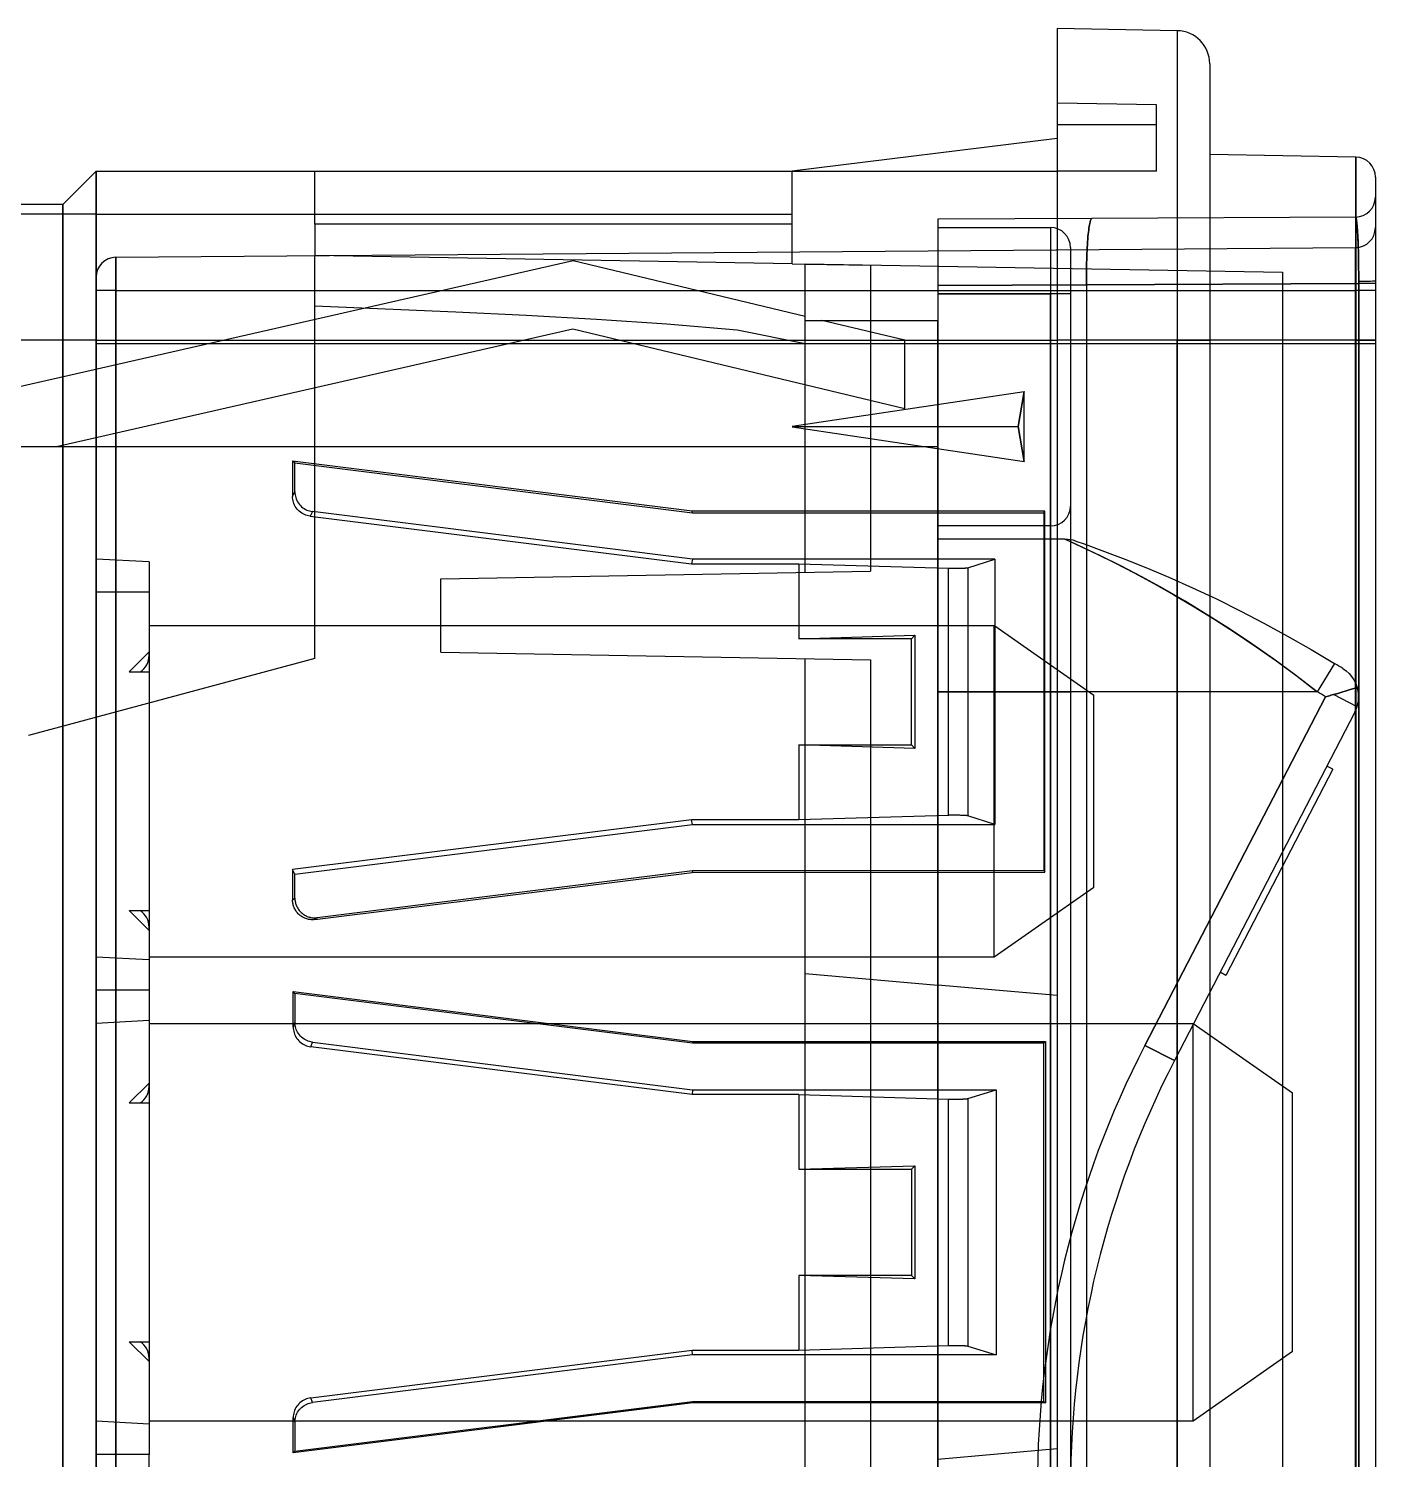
# Model space of a CAD drawing. Header units: millimetres. Extents: x -51.9 to 4.8, y -18 to 18.
# Drawn here: x -15.52 to 4.8, y -3.58 to 18 of the extents above; entities that cross this region are included whole.
import ezdxf

# ---------------------------------------------------------------- set-up
doc = ezdxf.new("R2010")
doc.units = ezdxf.units.MM
doc.layers.add('MAIN-1', color=7, linetype='Continuous')
doc.layers.add('MAIN-2', color=7, linetype='Continuous')

msp = doc.modelspace()

# ---------------------------------------------------------------- linework, layer by layer
at = {"layer": 'MAIN-1'}
for p, q in [((0, 18), (0, 13.3)), ((1.809, 17.968), (0, 18)), ((1.809, 17.968), (1.809, 13.3)), ((2.3, 17.469), (2.3, 13.3)), ((-4, 15.855), (0, 16.35)), ((4.505, 16.062), (2.3, 16.1)), ((4.505, 13.3), (4.505, 16.062)), ((-14.5, 15.85), (-15, 15.35)), ((-14.5, 15.85), (-14.5, 13.3)), ((-14.5, 15.85), (0, 15.85)), ((4.8, 15.762), (4.8, 13.3)), ((-15, 15.35), (-16, 15.35)), ((-15, 13.3), (-15, 15.35)), ((-15, 13.3), (-16, 13.3)), ((-15, -13.3), (-15, 13.3)), ((-14.5, 13.3), (-15, 13.3)), ((-14.5, 13.3), (-14.5, -13.3)), ((-14.5, 13.3), (0, 13.3)), ((0, 13.3), (0, -13.3)), ((1.809, 13.3), (0, 13.3)), ((1.809, -13.3), (1.809, 13.3)), ((1.809, 13.3), (2.3, 13.3)), ((2.3, 13.3), (2.3, -13.3)), ((4.505, 13.3), (2.3, 13.3)), ((4.505, -13.3), (4.505, 13.3)), ((4.505, 13.3), (4.8, 13.3)), ((4.8, 13.3), (4.8, -13.3)), ((-4, 12.005), (-0.5, 12.526)), ((-0.59, 12), (-0.5, 12.526)), ((-0.5, 11.474), (-0.5, 12.526)), ((-4, 12), (-0.59, 12)), ((-4, 11.995), (-0.5, 11.474)), ((-0.5, 11.474), (-0.59, 12)), ((-11.535, 11.477), (-11.535, 10.945)), ((-5.509, 10.723), (-11.535, 11.477)), ((-11.5, 11.45), (-11.535, 11.477)), ((-11.5, 11.45), (-5.5, 10.7)), ((-11.5, 11.015), (-11.5, 11.45)), ((-11.535, 10.945), (-11.5, 11.015)), ((-11.5, 11.015), (-11.499, 10.994)), ((-11.534, 10.924), (-11.535, 10.945)), ((-11.532, 10.903), (-11.534, 10.924)), ((-11.528, 10.881), (-11.532, 10.903)), ((-11.522, 10.859), (-11.528, 10.881)), ((-11.515, 10.837), (-11.522, 10.859)), ((-11.505, 10.816), (-11.515, 10.837)), ((-11.494, 10.795), (-11.505, 10.816)), ((-11.499, 10.994), (-11.497, 10.972)), ((-11.497, 10.972), (-11.493, 10.95)), ((-11.482, 10.775), (-11.494, 10.795)), ((-11.493, 10.95), (-11.487, 10.929)), ((-11.487, 10.929), (-11.48, 10.907)), ((-11.48, 10.907), (-11.471, 10.885)), ((-11.471, 10.885), (-11.46, 10.865)), ((-11.46, 10.865), (-11.447, 10.845)), ((-11.447, 10.845), (-11.433, 10.825)), ((-11.433, 10.825), (-11.417, 10.808)), ((-11.417, 10.808), (-11.4, 10.791)), ((-11.4, 10.791), (-11.381, 10.776)), ((-11.468, 10.756), (-11.482, 10.775)), ((-11.452, 10.738), (-11.468, 10.756)), ((-11.435, 10.721), (-11.452, 10.738)), ((-11.416, 10.706), (-11.435, 10.721)), ((-11.397, 10.693), (-11.416, 10.706)), ((-11.377, 10.681), (-11.397, 10.693)), ((-11.381, 10.776), (-11.362, 10.762)), ((-11.356, 10.671), (-11.377, 10.681)), ((-11.362, 10.762), (-11.342, 10.751)), ((-11.335, 10.663), (-11.356, 10.671)), ((-11.342, 10.751), (-11.321, 10.74)), ((-11.314, 10.656), (-11.335, 10.663)), ((-11.321, 10.74), (-11.301, 10.732)), ((-11.293, 10.651), (-11.314, 10.656)), ((-11.301, 10.732), (-11.279, 10.726)), ((-11.272, 10.648), (-11.293, 10.651)), ((-11.279, 10.726), (-11.258, 10.721)), ((-11.237, 10.717), (-11.272, 10.648)), ((-11.272, 10.648), (-5.515, 9.93)), ((-11.258, 10.721), (-11.237, 10.717)), ((-5.5, 10), (-11.237, 10.717)), ((-0.188, 10.722), (-5.509, 10.723)), ((-5.5, 10.7), (-5.509, 10.723)), ((-5.5, 10.7), (-0.2, 10.7)), ((-0.2, 10.7), (-0.188, 10.722)), ((-0.2, 10.7), (-0.2, 5.3)), ((-0.188, 5.278), (-0.188, 10.722)), ((-5.5, 10), (-5.515, 9.93)), ((-5.515, 9.93), (-3.899, 9.931)), ((-0.939, 10), (-5.5, 10)), ((-3.899, 9.931), (-3.899, 8.8)), ((-3.899, 9.931), (-1.647, 9.864)), ((-1.35, 9.871), (-0.939, 10)), ((-0.939, 10), (-0.939, 6)), ((-1.647, 9.864), (-1.639, 9.864)), ((-1.647, 9.864), (-1.647, 6.136)), ((-1.639, 9.864), (-1.63, 9.863)), ((-1.63, 9.863), (-1.621, 9.863)), ((-1.621, 9.863), (-1.611, 9.863)), ((-1.611, 9.863), (-1.601, 9.863)), ((-1.601, 9.863), (-1.591, 9.863)), ((-1.591, 9.863), (-1.581, 9.863)), ((-1.581, 9.863), (-1.57, 9.862)), ((-1.57, 9.862), (-1.559, 9.862)), ((-1.559, 9.862), (-1.547, 9.862)), ((-1.547, 9.862), (-1.531, 9.862)), ((-1.531, 9.862), (-1.515, 9.863)), ((-1.515, 9.863), (-1.499, 9.863)), ((-1.499, 9.863), (-1.483, 9.863)), ((-1.483, 9.863), (-1.468, 9.863)), ((-1.468, 9.863), (-1.453, 9.864)), ((-1.453, 9.864), (-1.439, 9.864)), ((-1.439, 9.864), (-1.425, 9.865)), ((-1.425, 9.865), (-1.413, 9.865)), ((-1.413, 9.865), (-1.401, 9.866)), ((-1.401, 9.866), (-1.391, 9.866)), ((-1.391, 9.866), (-1.382, 9.867)), ((-1.382, 9.867), (-1.374, 9.868)), ((-1.374, 9.868), (-1.367, 9.868)), ((-1.367, 9.868), (-1.361, 9.869)), ((-1.361, 9.869), (-1.356, 9.87)), ((-1.356, 9.87), (-1.353, 9.871)), ((-1.353, 9.871), (-1.35, 9.871)), ((-1.35, 9.871), (-1.35, 6.129)), ((-3.899, 8.8), (-2.146, 8.853)), ((-2.146, 8.853), (-2.199, 8.8)), ((-2.146, 8.853), (-2.146, 7.147)), ((-0.939, 8.993), (-0.2, 8.475)), ((-2.199, 8.8), (-3.899, 8.8)), ((-2.199, 7.2), (-2.199, 8.8)), ((-3.899, 7.2), (-3.899, 6.069)), ((-3.899, 7.2), (-2.199, 7.2)), ((-2.146, 7.147), (-3.899, 7.2)), ((-2.146, 7.147), (-2.199, 7.2)), ((-5.515, 6.07), (-11.535, 5.32)), ((-3.899, 6.069), (-5.515, 6.07)), ((-5.5, 6), (-5.515, 6.07)), ((-1.647, 6.136), (-3.899, 6.069)), ((-1.639, 6.136), (-1.647, 6.136)), ((-1.63, 6.137), (-1.639, 6.136)), ((-1.621, 6.137), (-1.63, 6.137)), ((-1.611, 6.137), (-1.621, 6.137)), ((-1.601, 6.137), (-1.611, 6.137)), ((-1.591, 6.137), (-1.601, 6.137)), ((-1.581, 6.137), (-1.591, 6.137)), ((-1.57, 6.138), (-1.581, 6.137)), ((-1.559, 6.138), (-1.57, 6.138)), ((-1.547, 6.138), (-1.559, 6.138)), ((-1.531, 6.138), (-1.547, 6.138)), ((-1.515, 6.137), (-1.531, 6.138)), ((-1.499, 6.137), (-1.515, 6.137)), ((-1.483, 6.137), (-1.499, 6.137)), ((-1.468, 6.137), (-1.483, 6.137)), ((-1.453, 6.136), (-1.468, 6.137)), ((-1.439, 6.136), (-1.453, 6.136)), ((-1.425, 6.135), (-1.439, 6.136)), ((-1.413, 6.135), (-1.425, 6.135)), ((-1.401, 6.134), (-1.413, 6.135)), ((-1.391, 6.134), (-1.401, 6.134)), ((-1.382, 6.133), (-1.391, 6.134)), ((-1.374, 6.132), (-1.382, 6.133)), ((-1.367, 6.132), (-1.374, 6.132)), ((-1.361, 6.131), (-1.367, 6.132)), ((-1.356, 6.13), (-1.361, 6.131)), ((-1.353, 6.129), (-1.356, 6.13)), ((-1.35, 6.129), (-1.353, 6.129)), ((-0.939, 6), (-1.35, 6.129)), ((-11.5, 5.25), (-5.5, 6)), ((-5.5, 6), (-0.939, 6)), ((-0.95, 5.3), (-0.95, 6)), ((-11.535, 5.32), (-11.535, 4.863)), ((-11.5, 5.25), (-11.535, 5.32)), ((-11.5, 4.89), (-11.5, 5.25)), ((-11.198, 4.565), (-5.509, 5.277)), ((-5.5, 5.3), (-11.163, 4.592)), ((-5.5, 5.3), (-5.509, 5.277)), ((-5.509, 5.277), (-0.188, 5.278)), ((-0.2, 5.3), (-5.5, 5.3)), ((-0.2, 5.3), (-0.188, 5.278)), ((-11.535, 4.863), (-11.5, 4.89)), ((-11.535, 4.85), (-11.535, 4.863)), ((-11.534, 4.836), (-11.535, 4.85)), ((-11.532, 4.823), (-11.534, 4.836)), ((-11.53, 4.81), (-11.532, 4.823)), ((-11.527, 4.796), (-11.53, 4.81)), ((-11.524, 4.782), (-11.527, 4.796)), ((-11.52, 4.769), (-11.524, 4.782)), ((-11.515, 4.755), (-11.52, 4.769)), ((-11.509, 4.741), (-11.515, 4.755)), ((-11.5, 4.89), (-11.5, 4.877)), ((-11.5, 4.877), (-11.499, 4.864)), ((-11.499, 4.864), (-11.497, 4.85)), ((-11.497, 4.85), (-11.495, 4.837)), ((-11.495, 4.837), (-11.492, 4.823)), ((-11.492, 4.823), (-11.489, 4.809)), ((-11.489, 4.809), (-11.485, 4.796)), ((-11.485, 4.796), (-11.48, 4.782)), ((-11.48, 4.782), (-11.474, 4.769)), ((-11.474, 4.769), (-11.468, 4.755)), ((-11.468, 4.755), (-11.461, 4.742)), ((-11.503, 4.728), (-11.509, 4.741)), ((-11.496, 4.715), (-11.503, 4.728)), ((-11.488, 4.702), (-11.496, 4.715)), ((-11.48, 4.689), (-11.488, 4.702)), ((-11.47, 4.677), (-11.48, 4.689)), ((-11.461, 4.665), (-11.47, 4.677)), ((-11.461, 4.742), (-11.453, 4.729)), ((-11.45, 4.654), (-11.461, 4.665)), ((-11.453, 4.729), (-11.445, 4.716)), ((-11.439, 4.643), (-11.45, 4.654)), ((-11.445, 4.716), (-11.436, 4.704)), ((-11.428, 4.633), (-11.439, 4.643)), ((-11.436, 4.704), (-11.426, 4.692)), ((-11.415, 4.623), (-11.428, 4.633)), ((-11.426, 4.692), (-11.415, 4.681)), ((-11.415, 4.681), (-11.404, 4.67)), ((-11.403, 4.614), (-11.415, 4.623)), ((-11.404, 4.67), (-11.393, 4.66)), ((-11.39, 4.606), (-11.403, 4.614)), ((-11.393, 4.66), (-11.381, 4.65)), ((-11.377, 4.598), (-11.39, 4.606)), ((-11.381, 4.65), (-11.368, 4.641)), ((-11.363, 4.591), (-11.377, 4.598)), ((-11.368, 4.641), (-11.355, 4.633)), ((-11.349, 4.585), (-11.363, 4.591)), ((-11.355, 4.633), (-11.342, 4.625)), ((-11.335, 4.58), (-11.349, 4.585)), ((-11.342, 4.625), (-11.328, 4.619)), ((-11.321, 4.575), (-11.335, 4.58)), ((-11.328, 4.619), (-11.314, 4.612)), ((-11.307, 4.571), (-11.321, 4.575)), ((-11.314, 4.612), (-11.3, 4.607)), ((-11.293, 4.568), (-11.307, 4.571)), ((-11.3, 4.607), (-11.286, 4.603)), ((-11.279, 4.566), (-11.293, 4.568)), ((-11.286, 4.603), (-11.272, 4.599)), ((-11.265, 4.564), (-11.279, 4.566)), ((-11.272, 4.599), (-11.258, 4.595)), ((-11.251, 4.563), (-11.265, 4.564)), ((-11.258, 4.595), (-11.244, 4.593)), ((-11.237, 4.563), (-11.251, 4.563)), ((-11.244, 4.593), (-11.23, 4.591)), ((-11.224, 4.563), (-11.237, 4.563)), ((-11.23, 4.591), (-11.216, 4.59)), ((-11.211, 4.564), (-11.224, 4.563)), ((-11.216, 4.59), (-11.202, 4.59)), ((-11.198, 4.565), (-11.211, 4.564)), ((-11.202, 4.59), (-11.189, 4.59)), ((-11.163, 4.592), (-11.198, 4.565)), ((-11.189, 4.59), (-11.176, 4.591)), ((-11.176, 4.591), (-11.163, 4.592))]:
    msp.add_line(p, q, dxfattribs=at)
for centre, radius, end in [((1.8, 17.469), 0.5, 89), ((4.5, 15.762), 0.3, 88.9999)]:
    msp.add_arc(centre, radius, 0, end, dxfattribs=at)
at = {"layer": 'MAIN-2'}
for p, q in [((0, 18), (0, 18)), ((1.809, 17.968), (1.809, 13.3)), ((1.809, 17.968), (1.809, 17.968)), ((2.3, 17.469), (2.3, 17.469)), ((0, 16.876), (0, 16.876)), ((1.5, 16.85), (0, 16.876)), ((1.5, 16.55), (1.5, 16.85)), ((1.5, 16.85), (1.5, 16.85)), ((1.5, 16.55), (0, 16.55)), ((1.5, 16.55), (0, 16.55)), ((1.5, 15.85), (1.5, 16.55)), ((2.3, 16.1), (2.3, 16.1)), ((4.505, 16.062), (4.505, 16.062)), ((4.505, 16.062), (4.505, 13.3)), ((-14.5, 15.2), (-14.5, 15.85)), ((-14.5, 15.85), (-14.5, 15.85)), ((-11.2, 15.85), (-11.2, 15.85)), ((-11.2, 15.05), (-11.2, 15.85)), ((-4, 15.2), (-4, 15.85)), ((-4, 15.85), (-4, 15.85)), ((-4, 15.85), (-4, 15.85)), ((0, 15.85), (0, 15.85)), ((0, 15.85), (0, 15.85)), ((1.5, 15.85), (0, 15.85)), ((0, 15.85), (0, 15.85)), ((1.5, 15.85), (1.5, 15.85)), ((4.8, 15.762), (4.8, 15.762)), ((-15, 15.35), (-15, 15.2)), ((-15, 15.35), (-15, 15.35)), ((4.8, 15.458), (4.8, 15.458)), ((-15, 15.2), (-16, 15.2)), ((-15, 15.2), (-15, -15.2)), ((-14.5, 15.2), (-15, 15.2)), ((-14.5, -15.2), (-14.5, 15.2)), ((-14.5, 15.2), (-4, 15.2)), ((-4, 14.453), (-4, 15.2)), ((0.524, 15.137), (-1.8, 15.125)), ((-1.8, 15.125), (-1.8, 15.125)), ((-1.8, 15.125), (-1.8, 15.124)), ((-1.8, 15.124), (-1.8, 15.121)), ((-1.8, 15.121), (-1.8, 15.115)), ((-1.8, 15.115), (-1.8, 15.107)), ((-1.8, 15.107), (-1.8, 15.097)), ((0.503, 15.109), (0.499, 15.096)), ((0.499, 15.096), (0.503, 15.109)), ((0.507, 15.119), (0.503, 15.109)), ((0.503, 15.109), (0.507, 15.119)), ((0.512, 15.127), (0.507, 15.119)), ((0.507, 15.119), (0.512, 15.127)), ((0.516, 15.133), (0.512, 15.127)), ((0.512, 15.127), (0.516, 15.133)), ((0.52, 15.136), (0.516, 15.133)), ((0.516, 15.133), (0.52, 15.136)), ((0.524, 15.137), (0.52, 15.136)), ((0.52, 15.136), (0.524, 15.137)), ((4.502, 15.158), (0.524, 15.137)), ((4.504, 15.157), (4.502, 15.158)), ((4.502, 15.158), (4.502, 15.158)), ((4.502, 15.158), (4.504, 15.157)), ((4.506, 15.154), (4.504, 15.157)), ((4.504, 15.157), (4.507, 15.152)), ((4.508, 15.149), (4.506, 15.154)), ((4.507, 15.152), (4.509, 15.145)), ((4.51, 15.141), (4.508, 15.149)), ((4.509, 15.145), (4.512, 15.134)), ((4.513, 15.131), (4.51, 15.141)), ((4.512, 15.134), (4.515, 15.12)), ((4.515, 15.118), (4.513, 15.131)), ((4.515, 15.12), (4.517, 15.103)), ((4.517, 15.103), (4.515, 15.118)), ((4.519, 15.086), (4.517, 15.103)), ((4.517, 15.103), (4.52, 15.082)), ((-11.2, 15.05), (-11.2, 14.579)), ((-4, 15.05), (-11.2, 15.05)), ((-1.8, 15.097), (-1.8, 15.084)), ((-1.8, 15.084), (-1.8, 15.068)), ((-1.8, 15.068), (-1.8, 15.05)), ((-1.8, 15.05), (-1.8, 15.029)), ((-1.8, 15.029), (-1.8, 15.006)), ((-1.8, 15.006), (-1.8, 14.98)), ((-1.8, 15), (-1.8, 15)), ((-1.8, 15), (-0.1, 15)), ((-1.8, 14.98), (-1.8, 14.951)), ((-1.8, 14.951), (-1.8, 14.92)), ((-1.8, 14.92), (-1.8, 14.886)), ((-0.1, 15), (-0.1, 15)), ((-0.1, 15), (-0.1, 14)), ((-0.1, 15), (-0.1, 14)), ((0.467, 14.899), (0.464, 14.863)), ((0.464, 14.863), (0.467, 14.899)), ((0.471, 14.932), (0.467, 14.899)), ((0.467, 14.899), (0.471, 14.932)), ((0.475, 14.963), (0.471, 14.932)), ((0.471, 14.932), (0.475, 14.963)), ((0.478, 14.992), (0.475, 14.963)), ((0.475, 14.963), (0.478, 14.992)), ((0.482, 15.018), (0.478, 14.992)), ((0.478, 14.992), (0.482, 15.018)), ((0.486, 15.041), (0.482, 15.018)), ((0.482, 15.018), (0.486, 15.041)), ((0.491, 15.062), (0.486, 15.041)), ((0.486, 15.041), (0.491, 15.062)), ((0.495, 15.08), (0.491, 15.062)), ((0.491, 15.062), (0.495, 15.08)), ((0.499, 15.096), (0.495, 15.08)), ((0.495, 15.08), (0.499, 15.096)), ((4.522, 15.066), (4.519, 15.086)), ((4.52, 15.082), (4.522, 15.058)), ((4.524, 15.043), (4.522, 15.066)), ((4.522, 15.058), (4.525, 15.031)), ((4.526, 15.018), (4.524, 15.043)), ((4.525, 15.031), (4.527, 14.999)), ((4.528, 14.991), (4.526, 15.018)), ((4.527, 14.999), (4.53, 14.965)), ((4.53, 14.961), (4.528, 14.991)), ((4.53, 14.965), (4.532, 14.927)), ((4.532, 14.929), (4.53, 14.961)), ((4.534, 14.895), (4.532, 14.929)), ((4.532, 14.927), (4.534, 14.887)), ((4.536, 14.858), (4.534, 14.895)), ((4.534, 14.887), (4.536, 14.844)), ((4.8, 14.999), (4.8, 14.999)), ((-14.202, 14.552), (4.502, 14.699)), ((-1.8, 14.886), (-1.8, 14.851)), ((-1.8, 14.851), (-1.8, 14.813)), ((-1.8, 14.813), (-1.8, 14.773)), ((-1.8, 14.773), (-1.8, 14.732)), ((-1.8, 14.732), (-1.8, 14.689)), ((-1.8, 14.689), (-1.8, 14.644)), ((0.2, 14.7), (0.2, 14.7)), ((0.2, 14.7), (0.2, 14)), ((0.452, 14.701), (0.45, 14.657)), ((0.45, 14.657), (0.452, 14.701)), ((0.455, 14.744), (0.452, 14.701)), ((0.452, 14.701), (0.455, 14.744)), ((0.458, 14.785), (0.455, 14.744)), ((0.455, 14.744), (0.458, 14.785)), ((0.461, 14.825), (0.458, 14.785)), ((0.458, 14.785), (0.461, 14.825)), ((0.464, 14.863), (0.461, 14.825)), ((0.461, 14.825), (0.464, 14.863)), ((4.502, 14.699), (4.502, 13.25)), ((4.502, 14.699), (4.502, 14.699)), ((4.502, 14.05), (4.502, 14.699)), ((4.537, 14.82), (4.536, 14.858)), ((4.536, 14.844), (4.538, 14.798)), ((4.539, 14.78), (4.537, 14.82)), ((4.538, 14.798), (4.54, 14.75)), ((4.54, 14.739), (4.539, 14.78)), ((4.54, 14.75), (4.541, 14.7)), ((4.542, 14.696), (4.54, 14.739)), ((4.541, 14.7), (4.543, 14.648)), ((4.543, 14.652), (4.542, 14.696)), ((-7.3, 14.5), (-16, 12.52)), ((-14.202, 13.25), (-14.202, 14.552)), ((-14.202, 14.552), (-14.202, 14.552)), ((-14.202, 14.552), (-14.202, 14.05)), ((-4, 14.453), (-11.2, 14.579)), ((-11.2, 14.579), (-11.2, 14.579)), ((-11.2, 13.822), (-11.2, 14.579)), ((-3.8, 13.66), (-7.3, 14.5)), ((-7.3, 14.5), (-7.3, 14.5)), ((-7.3, 14.5), (-7.3, 14.5)), ((-1.8, 14.644), (-1.8, 14.599)), ((-1.8, 14.599), (-1.8, 14.552)), ((-1.8, 14.552), (-1.8, 14.505)), ((-1.8, 14.505), (-1.8, 14.457)), ((-1.8, 14.457), (-1.8, 14.409)), ((0.443, 14.47), (0.442, 14.422)), ((0.442, 14.422), (0.443, 14.47)), ((0.445, 14.517), (0.443, 14.47)), ((0.443, 14.47), (0.445, 14.517)), ((0.446, 14.565), (0.445, 14.517)), ((0.445, 14.517), (0.446, 14.565)), ((0.448, 14.611), (0.446, 14.565)), ((0.446, 14.565), (0.448, 14.611)), ((0.45, 14.657), (0.448, 14.611)), ((0.448, 14.611), (0.45, 14.657)), ((4.544, 14.607), (4.543, 14.652)), ((4.543, 14.648), (4.544, 14.595)), ((4.545, 14.561), (4.544, 14.607)), ((4.544, 14.595), (4.545, 14.541)), ((4.546, 14.515), (4.545, 14.561)), ((4.545, 14.541), (4.546, 14.486)), ((4.546, 14.468), (4.546, 14.515)), ((4.546, 14.486), (4.547, 14.431)), ((4.547, 14.422), (4.546, 14.468)), ((-14.5, 14.252), (-14.5, 13.25)), ((-14.5, 14.252), (-14.5, 14.252)), ((-4, 14.453), (-3.8, 14.45)), ((-4, 14.453), (-4, 14.453)), ((-3.8, 14.451), (3.4, 14.325)), ((-3.8, 14.451), (-3.8, 14.451)), ((-3.8, 14.45), (-3.8, 14.45)), ((-3.8, 14.45), (-3.8, 14.45)), ((-3.8, 14.45), (-2.817, 14.433)), ((-3.8, 9.8), (-3.8, 14.45)), ((-2.817, 14.433), (-2.817, 9.817)), ((-1.8, 14.409), (-1.8, 14.361)), ((-1.8, 14.361), (-1.8, 14.313)), ((-1.8, 14.313), (-1.8, 14.265)), ((-1.8, 14.265), (-1.8, 14.218)), ((0.441, 14.373), (0.44, 14.325)), ((0.44, 14.325), (0.441, 14.373)), ((0.44, 14.325), (0.44, 14.278)), ((0.44, 14.278), (0.44, 14.325)), ((0.44, 14.278), (0.44, 14.23)), ((0.44, 14.23), (0.44, 14.278)), ((0.442, 14.422), (0.441, 14.373)), ((0.441, 14.373), (0.442, 14.422)), ((3.4, 14.325), (3.4, -14.325)), ((3.4, 14.325), (3.4, 14.325)), ((4.547, 14.431), (4.547, 14.375)), ((4.547, 14.375), (4.547, 14.422)), ((4.548, 14.328), (4.547, 14.375)), ((4.547, 14.375), (4.548, 14.32)), ((4.548, 14.282), (4.548, 14.328)), ((4.548, 14.32), (4.548, 14.266)), ((4.548, 14.236), (4.548, 14.282)), ((4.548, 14.266), (4.548, 14.212)), ((-14.202, 14.05), (-14.5, 14.05)), ((-14.202, 14.05), (-14.202, -14.05)), ((-14.202, 14.05), (4.502, 14.05)), ((-1.8, 14.218), (-1.8, 14.171)), ((-1.8, 14.171), (-1.8, 14.125)), ((0.44, 14.137), (-1.8, 14.125)), ((-1.8, 14.125), (0.44, 14.137)), ((-1.8, 14.125), (-1.8, -14.125)), ((0.44, 14.23), (0.44, 14.184)), ((0.44, 14.184), (0.44, 14.23)), ((0.44, 14.184), (0.44, 14.138)), ((0.44, 14.138), (0.44, 14.184)), ((4.548, 14.159), (0.44, 14.138)), ((0.44, 14.138), (4.548, 14.159)), ((0.44, 14.138), (0.44, 14.137)), ((0.44, 14.137), (0.44, 14.138)), ((0.44, 14.137), (0.44, -14.137)), ((0.44, 14.137), (0.44, 14.137)), ((0.44, 14.137), (0.44, 14.137)), ((0.44, 14.137), (0.44, 14.137)), ((0.44, 14.137), (0.44, 14.137)), ((0.44, 14.137), (0.44, 14.137)), ((0.44, 14.137), (0.44, 14.137)), ((0.44, 14.137), (0.44, 14.137)), ((0.44, 14.137), (0.44, 14.137)), ((0.44, 14.137), (0.44, 14.137)), ((0.44, 14.137), (0.44, 14.137)), ((0.44, 14.137), (0.44, -14.137)), ((4.8, 14.05), (4.502, 14.05)), ((4.502, -14.05), (4.502, 14.05)), ((4.548, 14.191), (4.548, 14.236)), ((4.548, 14.212), (4.548, 14.159)), ((4.548, 14.186), (4.548, 14.191)), ((4.548, 14.182), (4.548, 14.186)), ((4.548, 14.177), (4.548, 14.182)), ((4.548, 14.173), (4.548, 14.177)), ((4.548, 14.168), (4.548, 14.173)), ((4.548, 14.164), (4.548, 14.168)), ((4.548, 14.159), (4.548, 14.164)), ((4.8, 14.159), (4.548, 14.159)), ((4.548, 14.159), (4.548, -14.159)), ((4.8, 14.159), (4.548, 14.159)), ((4.548, -14.159), (4.548, 14.159)), ((-11.2, 8.5), (-11.2, 13.822)), ((-11.2, 13.822), (-10.137, 13.777)), ((-1.8, 14), (-0.1, 14)), ((-0.1, 14), (-1.8, 14)), ((-0.1, 14), (-0.1, -14)), ((-0.1, -14), (-0.1, 14)), ((0.2, 14), (-0.1, 14)), ((0.2, 14), (-0.1, 14)), ((0.2, 14), (0.2, -14)), ((-10.137, 13.777), (-9.074, 13.729)), ((-9.074, 13.729), (-8.012, 13.677)), ((-8.012, 13.677), (-6.95, 13.618)), ((-6.95, 13.618), (-5.889, 13.548)), ((-3.8, 13.66), (-3.8, 13.66)), ((-3.8, 13.66), (-3.8, 13.66)), ((-3.8, 13.6), (-3.8, 13.6)), ((-3.8, 13.6), (-3.8, 13.6)), ((-3.8, 13.6), (-3.8, 13.6)), ((-3.8, 13.6), (-1.8, 13.6)), ((-2.3, 13.3), (-3.55, 13.6)), ((-3.55, 13.6), (-3.55, 13.6)), ((-3.55, 13.6), (-3.55, 13.6)), ((-1.8, -13.6), (-1.8, 13.6)), ((-1.8, 13.6), (-1.8, 13.6)), ((-15.095, 11.7), (-7.306, 13.473)), ((-7.306, 13.473), (-2.3, 12.272)), ((-7.306, 13.473), (-7.306, 13.473)), ((-7.306, 13.473), (-7.306, 13.473)), ((-5.889, 13.548), (-4.828, 13.458)), ((-4.828, 13.458), (-3.8, 13.25)), ((-14.5, 13.25), (-14.5, -13.25)), ((-14.5, 13.25), (-14.202, 13.25)), ((-14.202, -13.25), (-14.202, 13.25)), ((-14.202, 13.25), (4.502, 13.25)), ((-11.2, 13.25), (0, 13.25)), ((-2.3, 12.272), (-2.3, 13.3)), ((-2.3, 13.3), (-2.3, 13.3)), ((-2.3, 13.3), (-2.3, 13.3)), ((1.809, 13.3), (0, 13.3)), ((1.809, 13.3), (1.809, -13.3)), ((2.3, 13.3), (1.809, 13.3)), ((4.505, 13.3), (2.3, 13.3)), ((4.502, 13.25), (4.502, -13.25)), ((4.502, 13.25), (4.8, 13.25)), ((4.505, 13.3), (4.505, -13.3)), ((4.8, 13.3), (4.505, 13.3)), ((-4, 12.005), (-0.5, 12.526)), ((-0.5, 12.526), (-0.59, 12)), ((-0.5, 11.474), (-0.5, 12.526)), ((-2.3, 12.272), (-2.3, 12.272)), ((-2.3, 12.272), (-2.3, 12.272)), ((-4, 12), (-0.59, 12)), ((-4, 11.995), (-0.5, 11.474)), ((-0.59, 12), (-0.5, 11.474)), ((-19.6, 11.7), (-15.095, 11.7)), ((-15.095, 11.7), (-1.8, 11.7)), ((-15.095, 11.7), (-15.095, 11.7)), ((-15.095, 11.7), (-15.095, 11.7)), ((-1.8, 11.7), (-1.8, 11.7)), ((0.2, 10.8), (0.2, 10.8)), ((-1.8, 10.5), (-1.8, 8)), ((-0.1, 10.5), (-1.8, 10.5)), ((-1.8, 10.5), (-1.8, 10.5)), ((-0.1, 8), (-0.1, 10.5)), ((-0.1, 8), (-0.1, 10.5)), ((-0.1, 10.5), (-0.1, 10.5)), ((-1.8, 10.3), (-1.8, 10.3)), ((0.116, 10.3), (-1.8, 10.3)), ((0.116, 10.3), (0.116, 10.3)), ((0.116, 10.3), (0.187, 10.269)), ((0.197, 10.264), (0.116, 10.3)), ((0.187, 10.269), (0.364, 10.188)), ((0.398, 10.172), (0.197, 10.264)), ((0.28, 10.272), (0.28, 10.272)), ((0.28, 10.272), (0.405, 10.229)), ((0.364, 10.188), (0.602, 10.076)), ((0.662, 10.047), (0.398, 10.172)), ((0.405, 10.229), (0.675, 10.131)), ((-14.5, 10), (-14.5, 10)), ((-13.7, 9.958), (-14.5, 10)), ((-13.7, 9.958), (-13.7, 9.958)), ((-13.7, 9.958), (-13.7, 9.5)), ((0.602, 10.076), (0.871, 9.943)), ((0.96, 9.899), (0.662, 10.047)), ((0.675, 10.131), (0.996, 10.009)), ((0.871, 9.943), (1.16, 9.795)), ((0.996, 10.009), (1.336, 9.873)), ((-9.3, 9.704), (-2.817, 9.817)), ((-3.8, 9.8), (-3.8, 9.8)), ((-3.8, 9.8), (-3.8, 9.8)), ((1.275, 9.734), (0.96, 9.899)), ((1.16, 9.795), (1.457, 9.635)), ((1.599, 9.556), (1.275, 9.734)), ((1.336, 9.873), (1.685, 9.726)), ((1.685, 9.726), (2.041, 9.567)), ((-13.7, 9.5), (-14.5, 9.5)), ((-13.7, 9.5), (-14.5, 9.5)), ((-13.7, 9.5), (-13.7, 3.958)), ((-9.3, 8.596), (-9.3, 9.704)), ((-9.3, 9.704), (-9.3, 9.704)), ((-9.3, 9.704), (-9.3, 9.704)), ((1.457, 9.635), (1.76, 9.464)), ((1.929, 9.365), (1.599, 9.556)), ((2.041, 9.567), (2.401, 9.399)), ((1.76, 9.464), (2.068, 9.282)), ((2.263, 9.162), (1.929, 9.365)), ((2.068, 9.282), (2.38, 9.09)), ((2.401, 9.399), (2.761, 9.221)), ((2.599, 8.949), (2.263, 9.162)), ((2.38, 9.09), (2.691, 8.888)), ((2.761, 9.221), (3.119, 9.035)), ((-13.7, 9), (-13.7, 9)), ((-13.7, 9), (-0.95, 9)), ((-0.95, 9), (-0.95, 9)), ((-0.95, 4), (-0.95, 9)), ((-0.95, 6), (-0.95, 9)), ((-0.95, 9), (-0.939, 8.993)), ((2.934, 8.725), (2.599, 8.949)), ((2.691, 8.888), (3.002, 8.679)), ((3.119, 9.035), (3.476, 8.841)), ((3.266, 8.493), (2.934, 8.725)), ((3.002, 8.679), (3.311, 8.46)), ((3.476, 8.841), (3.831, 8.638)), ((3.831, 8.638), (4.185, 8.426)), ((-11.2, 8.5), (-15.518, 7.343)), ((-14, 8.3), (-13.7, 8.6)), ((-13.7, 8.6), (-13.7, 8.6)), ((-13.7, 8.6), (-13.7, 8.6)), ((-13.7, 8.55), (-13.7, 8.6)), ((-13.7, 8.6), (-13.7, 8.6)), ((-13.7, 8.55), (-13.7, 8.55)), ((-11.2, 8.5), (-11.2, 8.5)), ((-9.3, 8.596), (-2.817, 8.483)), ((-9.3, 8.596), (-9.3, 8.596)), ((-9.3, 8.596), (-9.3, 8.596)), ((-3.8, 8.5), (-3.8, 8.5)), ((-3.8, -8.5), (-3.8, 8.5)), ((-3.8, 8.5), (-3.8, 8.5)), ((-2.817, 8.483), (-2.817, -8.483)), ((-0.2, 8.475), (0.55, 7.95)), ((3.596, 8.251), (3.266, 8.493)), ((3.311, 8.46), (3.619, 8.234)), ((4.185, 8.426), (3.924, 8)), ((4.185, 8.426), (3.924, 8)), ((-14, 8.3), (-14, 8.3)), ((-14, 8.3), (-13.7, 8.3)), ((-13.834, 8.3), (-13.834, 8.3)), ((-13.7, 8.3), (-13.7, 8.3)), ((-13.7, 8.3), (-13.7, 8.3)), ((3.924, 8), (3.596, 8.251)), ((3.619, 8.234), (3.924, 8)), ((4.31, 8.349), (4.358, 8.315)), ((4.31, 8.349), (4.31, 8.349)), ((4.358, 8.315), (4.402, 8.276)), ((4.402, 8.276), (4.442, 8.231)), ((4.442, 8.231), (4.476, 8.18)), ((-1.8, 8), (-1.8, -8)), ((-1.8, 8), (-0.1, 8)), ((-0.1, 8), (-1.8, 8)), ((3.924, 8), (-1.8, 8)), ((3.924, 8), (-1.8, 8)), ((-0.1, 8), (-0.1, -8)), ((-0.1, 8), (0.2, 8)), ((0.2, 8), (-0.1, 8)), ((-0.1, -8), (-0.1, 8)), ((4.232, 7.976), (4.295, 7.995)), ((4.296, 7.996), (4.233, 7.976)), ((4.295, 7.995), (4.357, 8.014)), ((4.358, 8.014), (4.296, 7.996)), ((4.357, 8.014), (4.417, 8.032)), ((4.417, 8.032), (4.358, 8.014)), ((4.417, 8.032), (4.473, 8.048)), ((4.474, 8.048), (4.417, 8.032)), ((4.473, 8.048), (4.526, 8.063)), ((4.526, 8.063), (4.474, 8.048)), ((4.476, 8.18), (4.505, 8.125)), ((4.505, 8.125), (4.526, 8.063)), ((4.538, 8.012), (4.526, 8.063)), ((4.545, 7.962), (4.538, 8.012)), ((0.55, 7.95), (0.55, 7.95)), ((0.55, 5.05), (0.55, 7.95)), ((4.046, 7.925), (1.324, 2.668)), ((1.324, 2.668), (4.046, 7.925)), ((4.046, 7.925), (4.066, 7.93)), ((4.066, 7.93), (4.046, 7.925)), ((4.066, 7.93), (4.086, 7.936)), ((4.086, 7.936), (4.066, 7.93)), ((4.086, 7.936), (4.107, 7.941)), ((4.107, 7.941), (4.086, 7.936)), ((4.107, 7.941), (4.127, 7.947)), ((4.127, 7.947), (4.107, 7.941)), ((4.127, 7.947), (4.147, 7.952)), ((4.147, 7.952), (4.127, 7.947)), ((4.147, 7.952), (4.167, 7.958)), ((4.167, 7.958), (4.147, 7.952)), ((4.167, 7.958), (4.232, 7.976)), ((4.233, 7.976), (4.167, 7.958)), ((4.523, 7.773), (4.167, 7.958)), ((4.523, 7.773), (4.167, 7.958)), ((4.519, 7.762), (4.523, 7.773)), ((4.523, 7.773), (4.535, 7.818)), ((4.535, 7.818), (4.543, 7.865)), ((4.543, 7.865), (4.546, 7.913)), ((4.546, 7.913), (4.545, 7.962)), ((4.49, 7.695), (1.768, 2.438)), ((4.49, 7.695), (4.496, 7.706)), ((4.49, 7.695), (4.49, 7.695)), ((4.496, 7.706), (4.501, 7.717)), ((4.501, 7.717), (4.506, 7.728)), ((4.506, 7.728), (4.51, 7.739)), ((4.51, 7.739), (4.515, 7.75)), ((4.515, 7.75), (4.519, 7.762)), ((-15.518, 7.343), (-15.518, 7.343)), ((4.156, 6.832), (2.546, 3.724)), ((4.067, 6.878), (4.067, 6.878)), ((4.156, 6.832), (4.067, 6.878)), ((4.156, 6.832), (4.156, 6.832)), ((-0.95, 4), (-0.95, 5.3)), ((0.55, 5.05), (-0.95, 4)), ((0.55, 5.05), (0.55, 5.05)), ((-14, 4.7), (-14, 4.7)), ((-13.7, 4.4), (-14, 4.7)), ((-14, 4.7), (-13.7, 4.7)), ((-13.834, 4.7), (-13.834, 4.7)), ((-13.7, 4.7), (-13.7, 4.7)), ((-13.7, 4.7), (-13.7, 4.7)), ((-13.7, 4.4), (-13.7, 4.45)), ((-13.7, 4.45), (-13.7, 4.45)), ((-13.7, 4.4), (-13.7, 4.4)), ((-13.7, 4.4), (-13.7, 4.4)), ((-13.7, 4.4), (-13.7, 4.4)), ((-14.5, 4), (-14.5, 4)), ((-13.7, 3.958), (-14.5, 4)), ((-13.7, 4), (-13.7, 4)), ((-0.95, 4), (-13.7, 4)), ((-13.7, 3.958), (-13.7, 3.5)), ((-13.7, 3.958), (-13.7, 3.958)), ((-0.95, 4), (-0.95, 4)), ((-3.8, 3.75), (-3.8, 3.75)), ((-3.8, 3.75), (-1.8, 3.575)), ((2.458, 3.77), (2.458, 3.77)), ((2.546, 3.724), (2.458, 3.77)), ((2.546, 3.724), (2.546, 3.724)), ((-13.7, 3.5), (-14.5, 3.5)), ((-13.7, 3.5), (-14.5, 3.5)), ((-13.7, 3.5), (-14.5, 3.5)), ((-13.7, 3.5), (-14.5, 3.5)), ((-13.7, 3.5), (-13.7, -3.5)), ((-11.524, 3.478), (-5.498, 2.724)), ((-11.524, 2.944), (-11.524, 3.478)), ((-11.5, 3.45), (-11.524, 3.478)), ((-1.8, 3.575), (-1.8, 3.575)), ((-1.8, 3.575), (-1.8, 3.575)), ((0, 3.418), (-1.8, 3.575)), ((-11.5, 3.45), (-11.5, 3.015)), ((-5.5, 2.7), (-11.5, 3.45)), ((0, 3.418), (0, 3.418)), ((0, 3.418), (0, -3.418)), ((-13.7, 3.042), (-14.5, 3)), ((-13.7, 3.042), (-13.7, 3.042)), ((-14.5, 3), (-14.5, 3)), ((-13.7, 3), (-13.7, 3)), ((-13.7, 3), (2.05, 3)), ((-11.5, 3.015), (-11.524, 2.944)), ((-11.524, 2.944), (-11.524, 2.923)), ((-11.524, 2.923), (-11.521, 2.901)), ((-11.521, 2.901), (-11.517, 2.88)), ((-11.517, 2.88), (-11.512, 2.858)), ((-11.512, 2.858), (-11.504, 2.836)), ((-11.504, 2.836), (-11.495, 2.815)), ((-11.499, 2.994), (-11.5, 3.015)), ((-11.497, 2.972), (-11.499, 2.994)), ((-11.493, 2.95), (-11.497, 2.972)), ((-11.495, 2.815), (-11.484, 2.794)), ((-11.487, 2.929), (-11.493, 2.95)), ((-11.48, 2.907), (-11.487, 2.929)), ((-11.471, 2.885), (-11.48, 2.907)), ((-11.46, 2.865), (-11.471, 2.885)), ((-11.447, 2.845), (-11.46, 2.865)), ((-11.433, 2.825), (-11.447, 2.845)), ((-11.417, 2.808), (-11.433, 2.825)), ((-11.4, 2.791), (-11.417, 2.808)), ((2.05, 3), (2.05, 3)), ((2.05, -3), (2.05, 3)), ((2.05, -3), (2.05, 3)), ((2.05, 3), (3.55, 1.95)), ((-11.484, 2.794), (-11.471, 2.774)), ((-11.471, 2.774), (-11.457, 2.755)), ((-11.457, 2.755), (-11.441, 2.737)), ((-11.441, 2.737), (-11.424, 2.72)), ((-11.424, 2.72), (-11.406, 2.705)), ((-11.406, 2.705), (-11.387, 2.692)), ((-11.381, 2.776), (-11.4, 2.791)), ((-11.387, 2.692), (-11.367, 2.68)), ((-11.362, 2.762), (-11.381, 2.776)), ((-11.367, 2.68), (-11.346, 2.67)), ((-11.342, 2.751), (-11.362, 2.762)), ((-11.346, 2.67), (-11.325, 2.661)), ((-11.321, 2.74), (-11.342, 2.751)), ((-11.325, 2.661), (-11.304, 2.655)), ((-11.301, 2.732), (-11.321, 2.74)), ((-11.304, 2.655), (-11.283, 2.65)), ((-11.279, 2.726), (-11.301, 2.732)), ((-11.283, 2.65), (-11.262, 2.646)), ((-11.258, 2.721), (-11.279, 2.726)), ((-11.262, 2.646), (-11.237, 2.717)), ((-5.505, 1.927), (-11.262, 2.646)), ((-11.237, 2.717), (-11.258, 2.721)), ((-11.237, 2.717), (-5.5, 2)), ((-5.5, 2.7), (-5.498, 2.724)), ((-0.2, 2.7), (-5.5, 2.7)), ((-5.498, 2.724), (-0.176, 2.724)), ((-0.2, 2.7), (-0.176, 2.724)), ((-0.2, -2.7), (-0.2, 2.7)), ((-0.176, 2.724), (-0.176, -2.724)), ((1.768, 2.438), (1.324, 2.668)), ((1.324, 2.668), (1.768, 2.438)), ((1.768, 2.438), (1.768, 2.438)), ((-14, 1.8), (-13.7, 2.1)), ((-13.7, 2.1), (-13.7, 2.1)), ((-13.7, 2.1), (-13.7, 2.1)), ((-13.7, 2.1), (-13.7, 2.1)), ((-13.7, 2.05), (-13.7, 2.1)), ((-13.7, 2.05), (-13.7, 2.05)), ((-5.5, 2), (-5.505, 1.927)), ((-5.5, 2), (-0.922, 2)), ((-1.35, 1.866), (-0.922, 2)), ((-0.922, 2), (-0.922, -2)), ((3.55, 1.95), (3.55, 1.95)), ((3.55, -1.95), (3.55, 1.95)), ((-14, 1.8), (-14, 1.8)), ((-14, 1.8), (-13.7, 1.8)), ((-13.834, 1.8), (-13.834, 1.8)), ((-13.7, 1.8), (-13.7, 1.8)), ((-13.7, 1.8), (-13.7, 1.8)), ((-3.899, 1.927), (-5.505, 1.927)), ((-3.899, 1.927), (-3.899, 0.8)), ((-3.899, 1.927), (-1.647, 1.858)), ((-1.647, 1.858), (-1.647, -1.858)), ((-1.647, 1.858), (-1.639, 1.858)), ((-1.639, 1.858), (-1.63, 1.858)), ((-1.63, 1.858), (-1.621, 1.858)), ((-1.621, 1.858), (-1.611, 1.858)), ((-1.611, 1.858), (-1.602, 1.857)), ((-1.602, 1.857), (-1.591, 1.857)), ((-1.591, 1.857), (-1.581, 1.857)), ((-1.581, 1.857), (-1.57, 1.857)), ((-1.57, 1.857), (-1.559, 1.857)), ((-1.559, 1.857), (-1.547, 1.857)), ((-1.547, 1.857), (-1.536, 1.857)), ((-1.536, 1.857), (-1.524, 1.857)), ((-1.524, 1.857), (-1.513, 1.857)), ((-1.513, 1.857), (-1.501, 1.857)), ((-1.501, 1.857), (-1.49, 1.858)), ((-1.49, 1.858), (-1.478, 1.858)), ((-1.478, 1.858), (-1.467, 1.858)), ((-1.467, 1.858), (-1.457, 1.858)), ((-1.457, 1.858), (-1.446, 1.859)), ((-1.446, 1.859), (-1.436, 1.859)), ((-1.436, 1.859), (-1.426, 1.859)), ((-1.426, 1.859), (-1.417, 1.86)), ((-1.417, 1.86), (-1.408, 1.86)), ((-1.408, 1.86), (-1.4, 1.86)), ((-1.4, 1.86), (-1.393, 1.861)), ((-1.393, 1.861), (-1.386, 1.861)), ((-1.386, 1.861), (-1.38, 1.862)), ((-1.38, 1.862), (-1.374, 1.862)), ((-1.374, 1.862), (-1.369, 1.863)), ((-1.369, 1.863), (-1.364, 1.863)), ((-1.364, 1.863), (-1.36, 1.864)), ((-1.36, 1.864), (-1.357, 1.864)), ((-1.357, 1.864), (-1.354, 1.865)), ((-1.354, 1.865), (-1.352, 1.865)), ((-1.352, 1.865), (-1.35, 1.866)), ((-1.35, 1.866), (-1.35, -1.866)), ((-3.899, 0.8), (-2.146, 0.853)), ((-3.899, 0.8), (-2.199, 0.8)), ((-2.146, 0.853), (-2.199, 0.8)), ((-2.199, 0.8), (-2.199, -0.8)), ((-2.146, 0.853), (-2.146, -0.853)), ((-2.199, -0.8), (-3.899, -0.8)), ((-3.899, -0.8), (-3.899, -1.927)), ((-2.146, -0.853), (-3.899, -0.8)), ((-2.146, -0.853), (-2.199, -0.8)), ((-14, -1.8), (-14, -1.8)), ((-13.7, -2.1), (-14, -1.8)), ((-14, -1.8), (-13.7, -1.8)), ((-13.834, -1.8), (-13.834, -1.8)), ((-13.7, -1.8), (-13.7, -1.8)), ((-13.7, -1.8), (-13.7, -1.8)), ((-11.262, -2.646), (-5.505, -1.927)), ((-5.505, -1.927), (-3.899, -1.927)), ((-5.5, -2), (-5.505, -1.927)), ((-3.899, -1.927), (-1.647, -1.858)), ((-1.647, -1.858), (-1.639, -1.858)), ((-1.639, -1.858), (-1.63, -1.858)), ((-1.63, -1.858), (-1.621, -1.858)), ((-1.621, -1.858), (-1.611, -1.858)), ((-1.611, -1.858), (-1.602, -1.857)), ((-1.602, -1.857), (-1.591, -1.857)), ((-1.591, -1.857), (-1.581, -1.857)), ((-1.581, -1.857), (-1.57, -1.857)), ((-1.57, -1.857), (-1.559, -1.857)), ((-1.559, -1.857), (-1.547, -1.857)), ((-1.547, -1.857), (-1.536, -1.857)), ((-1.536, -1.857), (-1.524, -1.857)), ((-1.524, -1.857), (-1.513, -1.857)), ((-1.513, -1.857), (-1.501, -1.857)), ((-1.501, -1.857), (-1.49, -1.858)), ((-1.49, -1.858), (-1.478, -1.858)), ((-1.478, -1.858), (-1.467, -1.858)), ((-1.467, -1.858), (-1.457, -1.858)), ((-1.457, -1.858), (-1.446, -1.859)), ((-1.446, -1.859), (-1.436, -1.859)), ((-1.436, -1.859), (-1.426, -1.859)), ((-1.426, -1.859), (-1.417, -1.86)), ((-1.417, -1.86), (-1.408, -1.86)), ((-1.408, -1.86), (-1.4, -1.86)), ((-1.4, -1.86), (-1.393, -1.861)), ((-1.393, -1.861), (-1.386, -1.861)), ((-1.386, -1.861), (-1.38, -1.862)), ((-1.38, -1.862), (-1.374, -1.862)), ((-1.374, -1.862), (-1.369, -1.863)), ((-1.369, -1.863), (-1.364, -1.863)), ((-1.364, -1.863), (-1.36, -1.864)), ((-1.36, -1.864), (-1.357, -1.864)), ((-1.357, -1.864), (-1.354, -1.865)), ((-1.354, -1.865), (-1.352, -1.865)), ((-1.352, -1.865), (-1.35, -1.866)), ((-1.35, -1.866), (-0.922, -2)), ((-13.7, -2.1), (-13.7, -2.05)), ((-13.7, -2.05), (-13.7, -2.05)), ((-13.7, -2.1), (-13.7, -2.1)), ((-13.7, -2.1), (-13.7, -2.1)), ((-13.7, -2.1), (-13.7, -2.1)), ((-5.5, -2), (-11.237, -2.717)), ((-0.922, -2), (-5.5, -2)), ((3.55, -1.95), (2.05, -3)), ((3.55, -1.95), (3.55, -1.95)), ((-5.498, -2.724), (-11.524, -3.478)), ((-11.5, -3.45), (-5.5, -2.7)), ((-11.484, -2.794), (-11.495, -2.815)), ((-11.471, -2.774), (-11.484, -2.794)), ((-11.457, -2.755), (-11.471, -2.774)), ((-11.441, -2.737), (-11.457, -2.755)), ((-11.424, -2.72), (-11.441, -2.737)), ((-11.406, -2.705), (-11.424, -2.72)), ((-11.417, -2.808), (-11.4, -2.791)), ((-11.387, -2.692), (-11.406, -2.705)), ((-11.4, -2.791), (-11.381, -2.776)), ((-11.367, -2.68), (-11.387, -2.692)), ((-11.381, -2.776), (-11.362, -2.762)), ((-11.346, -2.67), (-11.367, -2.68)), ((-11.362, -2.762), (-11.342, -2.751)), ((-11.325, -2.661), (-11.346, -2.67)), ((-11.342, -2.751), (-11.321, -2.74)), ((-11.304, -2.655), (-11.325, -2.661)), ((-11.321, -2.74), (-11.301, -2.732)), ((-11.283, -2.65), (-11.304, -2.655)), ((-11.301, -2.732), (-11.279, -2.726)), ((-11.262, -2.646), (-11.283, -2.65)), ((-11.279, -2.726), (-11.258, -2.721)), ((-11.237, -2.717), (-11.262, -2.646)), ((-11.258, -2.721), (-11.237, -2.717)), ((-5.5, -2.7), (-0.2, -2.7)), ((-5.5, -2.7), (-5.498, -2.724)), ((-0.176, -2.724), (-5.498, -2.724)), ((-0.2, -2.7), (-0.176, -2.724)), ((-14.5, -3), (-14.5, -3)), ((-13.7, -3.042), (-14.5, -3)), ((-13.7, -3), (-13.7, -3)), ((2.05, -3), (-13.7, -3)), ((-11.521, -2.901), (-11.524, -2.923)), ((-11.524, -2.923), (-11.524, -2.944)), ((-11.524, -3.478), (-11.524, -2.944)), ((-11.524, -2.944), (-11.5, -3.015)), ((-11.517, -2.88), (-11.521, -2.901)), ((-11.512, -2.858), (-11.517, -2.88)), ((-11.504, -2.836), (-11.512, -2.858)), ((-11.495, -2.815), (-11.504, -2.836)), ((-11.5, -3.015), (-11.499, -2.994)), ((-11.5, -3.015), (-11.5, -3.45)), ((-11.499, -2.994), (-11.497, -2.972)), ((-11.497, -2.972), (-11.493, -2.95)), ((-11.493, -2.95), (-11.487, -2.929)), ((-11.487, -2.929), (-11.48, -2.907)), ((-11.48, -2.907), (-11.471, -2.885)), ((-11.471, -2.885), (-11.46, -2.865)), ((-11.46, -2.865), (-11.447, -2.845)), ((-11.447, -2.845), (-11.433, -2.825)), ((-11.433, -2.825), (-11.417, -2.808)), ((2.05, -3), (2.05, -3)), ((-13.7, -3.042), (-13.7, -3.042)), ((-11.5, -3.45), (-11.524, -3.478)), ((0, -3.418), (-1.8, -3.575)), ((0, -3.418), (0, -3.418)), ((-13.7, -3.5), (-14.5, -3.5)), ((-13.7, -3.5), (-14.5, -3.5)), ((-13.7, -3.5), (-14.5, -3.5)), ((-13.7, -3.5), (-14.5, -3.5)), ((-13.7, -3.958), (-13.7, -3.5)), ((-1.8, -3.575), (-1.8, -3.575)), ((-1.8, -3.575), (-1.8, -3.575))]:
    msp.add_line(p, q, dxfattribs=at)
for centre, radius, start, end in [((4.5, 15.458), 0.3, 270.3, 0), ((-0.1, 14.7), 0.3, 0, 90), ((4.5, 14.999), 0.3, 270.45, 0), ((-14.2, 14.252), 0.3, 90.45, 180), ((-0.1, 10.8), 0.3, 270, 0), ((0.116, 9.8), 0.5, 70.8977, 90), ((-14, 8.55), 0.3, 303.5573, 0), ((-6.265, -8.626), 20, 58.0771, 58.4987), ((-6.265, -8.626), 19.5, 58.0771, 58.4987), ((-6.265, -8.626), 19.5, 58.0771, 58.4987), ((-14, 4.45), 0.3, 0, 56.4427), ((14.2, -4), 14.5, 152.6239, 180), ((14.2, -4), 14.5, 152.6239, 180), ((14.2, -4), 14, 152.6239, 180), ((-14, 2.05), 0.3, 303.5573, 0), ((-14, -2.05), 0.3, 0, 56.4427)]:
    msp.add_arc(centre, radius, start, end, dxfattribs=at)
msp.add_ellipse((4.5, 14.2), major_axis=(-0.3, 0), ratio=0.032098, start_param=1.7325, end_param=3.141593, dxfattribs=at)

doc.saveas('drawing.dxf')
